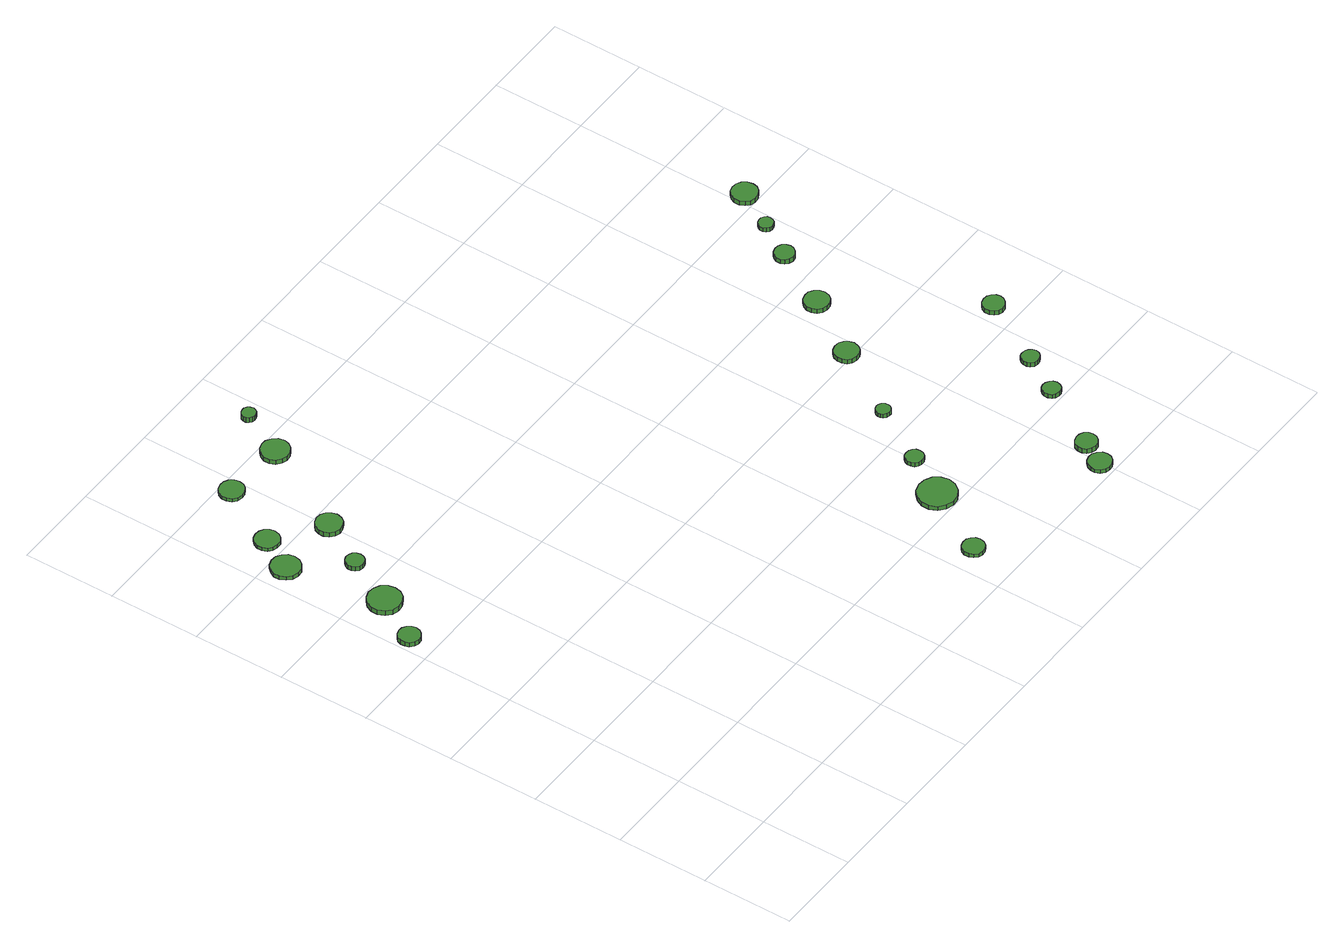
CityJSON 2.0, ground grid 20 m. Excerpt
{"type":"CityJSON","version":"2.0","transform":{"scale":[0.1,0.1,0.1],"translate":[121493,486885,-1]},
"CityObjects":{
"tree1":{"type":"SolitaryVegetationObject","attributes":{"function":"something"},"geometry":[{"type":"MultiSurface","lod":"1","boundaries":[[[0,1,2,3,4,5,6,7,8,9,10,11,12,13,14]],[[15,16,17,18,19,20,21,22,23,24,25,26,27,28,29]],[[0,29,28,1]],[[1,28,27,2]],[[2,27,26,3]],[[3,26,25,4]],[[4,25,24,5]],[[5,24,23,6]],[[6,23,22,7]],[[7,22,21,8]],[[8,21,20,9]],[[9,20,19,10]],[[10,19,18,11]],[[11,18,17,12]],[[12,17,16,13]],[[13,16,15,14]],[[14,15,29,0]]]}]},
"tree2":{"type":"SolitaryVegetationObject","attributes":{"function":"something"},"geometry":[{"type":"MultiSurface","lod":"1","boundaries":[[[30,31,32,33,34,35,36,37,38,39,40,41,42,43,44]],[[45,46,47,48,49,50,51,52,53,54,55,56,57,58,59]],[[30,59,58,31]],[[31,58,57,32]],[[32,57,56,33]],[[33,56,55,34]],[[34,55,54,35]],[[35,54,53,36]],[[36,53,52,37]],[[37,52,51,38]],[[38,51,50,39]],[[39,50,49,40]],[[40,49,48,41]],[[41,48,47,42]],[[42,47,46,43]],[[43,46,45,44]],[[44,45,59,30]]]}]},
"tree3":{"type":"SolitaryVegetationObject","attributes":{"function":"something"},"geometry":[{"type":"MultiSurface","lod":"1","boundaries":[[[60,61,62,63,64,65,66,67,68,69,70,71,72,73,74]],[[75,76,77,78,79,80,81,82,83,84,85,86,87,88,89]],[[60,89,88,61]],[[61,88,87,62]],[[62,87,86,63]],[[63,86,85,64]],[[64,85,84,65]],[[65,84,83,66]],[[66,83,82,67]],[[67,82,81,68]],[[68,81,80,69]],[[69,80,79,70]],[[70,79,78,71]],[[71,78,77,72]],[[72,77,76,73]],[[73,76,75,74]],[[74,75,89,60]]]}]},
"tree4":{"type":"SolitaryVegetationObject","attributes":{"function":"something"},"geometry":[{"type":"MultiSurface","lod":"1","boundaries":[[[90,91,92,93,94,95,96,97,98,99,100,101,102,103,104]],[[105,106,107,108,109,110,111,112,113,114,115,116,117,118,119]],[[90,119,118,91]],[[91,118,117,92]],[[92,117,116,93]],[[93,116,115,94]],[[94,115,114,95]],[[95,114,113,96]],[[96,113,112,97]],[[97,112,111,98]],[[98,111,110,99]],[[99,110,109,100]],[[100,109,108,101]],[[101,108,107,102]],[[102,107,106,103]],[[103,106,105,104]],[[104,105,119,90]]]}]},
"tree5":{"type":"SolitaryVegetationObject","attributes":{"function":"something"},"geometry":[{"type":"MultiSurface","lod":"1","boundaries":[[[120,121,122,123,124,125,126,127,128,129,130,131,132,133,134]],[[135,136,137,138,139,140,141,142,143,144,145,146,147,148,149]],[[120,149,148,121]],[[121,148,147,122]],[[122,147,146,123]],[[123,146,145,124]],[[124,145,144,125]],[[125,144,143,126]],[[126,143,142,127]],[[127,142,141,128]],[[128,141,140,129]],[[129,140,139,130]],[[130,139,138,131]],[[131,138,137,132]],[[132,137,136,133]],[[133,136,135,134]],[[134,135,149,120]]]}]},
"tree6":{"type":"SolitaryVegetationObject","attributes":{"function":"something"},"geometry":[{"type":"MultiSurface","lod":"1","boundaries":[[[150,151,152,153,154,155,156,157,158,159,160,161,162,163,164]],[[165,166,167,168,169,170,171,172,173,174,175,176,177,178,179]],[[150,179,178,151]],[[151,178,177,152]],[[152,177,176,153]],[[153,176,175,154]],[[154,175,174,155]],[[155,174,173,156]],[[156,173,172,157]],[[157,172,171,158]],[[158,171,170,159]],[[159,170,169,160]],[[160,169,168,161]],[[161,168,167,162]],[[162,167,166,163]],[[163,166,165,164]],[[164,165,179,150]]]}]},
"tree7":{"type":"SolitaryVegetationObject","attributes":{"function":"something"},"geometry":[{"type":"MultiSurface","lod":"1","boundaries":[[[180,181,182,183,184,185,186,187,188,189,190,191,192,193,194]],[[195,196,197,198,199,200,201,202,203,204,205,206,207,208,209]],[[180,209,208,181]],[[181,208,207,182]],[[182,207,206,183]],[[183,206,205,184]],[[184,205,204,185]],[[185,204,203,186]],[[186,203,202,187]],[[187,202,201,188]],[[188,201,200,189]],[[189,200,199,190]],[[190,199,198,191]],[[191,198,197,192]],[[192,197,196,193]],[[193,196,195,194]],[[194,195,209,180]]]}]},
"tree8":{"type":"SolitaryVegetationObject","attributes":{"function":"something"},"geometry":[{"type":"MultiSurface","lod":"1","boundaries":[[[210,211,212,213,214,215,216,217,218,219,220,221,222,223,224]],[[225,226,227,228,229,230,231,232,233,234,235,236,237,238,239]],[[210,239,238,211]],[[211,238,237,212]],[[212,237,236,213]],[[213,236,235,214]],[[214,235,234,215]],[[215,234,233,216]],[[216,233,232,217]],[[217,232,231,218]],[[218,231,230,219]],[[219,230,229,220]],[[220,229,228,221]],[[221,228,227,222]],[[222,227,226,223]],[[223,226,225,224]],[[224,225,239,210]]]}]},
"tree9":{"type":"SolitaryVegetationObject","attributes":{"function":"something"},"geometry":[{"type":"MultiSurface","lod":"1","boundaries":[[[240,241,242,243,244,245,246,247,248,249,250,251,252,253,254]],[[255,256,257,258,259,260,261,262,263,264,265,266,267,268,269]],[[240,269,268,241]],[[241,268,267,242]],[[242,267,266,243]],[[243,266,265,244]],[[244,265,264,245]],[[245,264,263,246]],[[246,263,262,247]],[[247,262,261,248]],[[248,261,260,249]],[[249,260,259,250]],[[250,259,258,251]],[[251,258,257,252]],[[252,257,256,253]],[[253,256,255,254]],[[254,255,269,240]]]}]},
"tree10":{"type":"SolitaryVegetationObject","attributes":{"function":"something"},"geometry":[{"type":"MultiSurface","lod":"1","boundaries":[[[270,271,272,273,274,275,276,277,278,279,280,281,282,283,284]],[[285,286,287,288,289,290,291,292,293,294,295,296,297,298,299]],[[270,299,298,271]],[[271,298,297,272]],[[272,297,296,273]],[[273,296,295,274]],[[274,295,294,275]],[[275,294,293,276]],[[276,293,292,277]],[[277,292,291,278]],[[278,291,290,279]],[[279,290,289,280]],[[280,289,288,281]],[[281,288,287,282]],[[282,287,286,283]],[[283,286,285,284]],[[284,285,299,270]]]}]},
"tree11":{"type":"SolitaryVegetationObject","attributes":{"function":"something"},"geometry":[{"type":"MultiSurface","lod":"1","boundaries":[[[300,301,302,303,304,305,306,307,308,309,310,311,312,313,314]],[[315,316,317,318,319,320,321,322,323,324,325,326,327,328,329]],[[300,329,328,301]],[[301,328,327,302]],[[302,327,326,303]],[[303,326,325,304]],[[304,325,324,305]],[[305,324,323,306]],[[306,323,322,307]],[[307,322,321,308]],[[308,321,320,309]],[[309,320,319,310]],[[310,319,318,311]],[[311,318,317,312]],[[312,317,316,313]],[[313,316,315,314]],[[314,315,329,300]]]}]},
"tree12":{"type":"SolitaryVegetationObject","attributes":{"function":"something"},"geometry":[{"type":"MultiSurface","lod":"1","boundaries":[[[330,331,332,333,334,335,336,337,338,339,340,341,342,343,344]],[[345,346,347,348,349,350,351,352,353,354,355,356,357,358,359]],[[330,359,358,331]],[[331,358,357,332]],[[332,357,356,333]],[[333,356,355,334]],[[334,355,354,335]],[[335,354,353,336]],[[336,353,352,337]],[[337,352,351,338]],[[338,351,350,339]],[[339,350,349,340]],[[340,349,348,341]],[[341,348,347,342]],[[342,347,346,343]],[[343,346,345,344]],[[344,345,359,330]]]}]},
"tree13":{"type":"SolitaryVegetationObject","attributes":{"function":"something"},"geometry":[{"type":"MultiSurface","lod":"1","boundaries":[[[360,361,362,363,364,365,366,367,368,369,370,371,372,373,374]],[[375,376,377,378,379,380,381,382,383,384,385,386,387,388,389]],[[360,389,388,361]],[[361,388,387,362]],[[362,387,386,363]],[[363,386,385,364]],[[364,385,384,365]],[[365,384,383,366]],[[366,383,382,367]],[[367,382,381,368]],[[368,381,380,369]],[[369,380,379,370]],[[370,379,378,371]],[[371,378,377,372]],[[372,377,376,373]],[[373,376,375,374]],[[374,375,389,360]]]}]},
"tree14":{"type":"SolitaryVegetationObject","attributes":{"function":"something"},"geometry":[{"type":"MultiSurface","lod":"1","boundaries":[[[390,391,392,393,394,395,396,397,398,399,400,401,402,403,404]],[[405,406,407,408,409,410,411,412,413,414,415,416,417,418,419]],[[390,419,418,391]],[[391,418,417,392]],[[392,417,416,393]],[[393,416,415,394]],[[394,415,414,395]],[[395,414,413,396]],[[396,413,412,397]],[[397,412,411,398]],[[398,411,410,399]],[[399,410,409,400]],[[400,409,408,401]],[[401,408,407,402]],[[402,407,406,403]],[[403,406,405,404]],[[404,405,419,390]]]}]},
"tree15":{"type":"SolitaryVegetationObject","attributes":{"function":"something"},"geometry":[{"type":"MultiSurface","lod":"1","boundaries":[[[420,421,422,423,424,425,426,427,428,429,430,431,432,433,434]],[[435,436,437,438,439,440,441,442,443,444,445,446,447,448,449]],[[420,449,448,421]],[[421,448,447,422]],[[422,447,446,423]],[[423,446,445,424]],[[424,445,444,425]],[[425,444,443,426]],[[426,443,442,427]],[[427,442,441,428]],[[428,441,440,429]],[[429,440,439,430]],[[430,439,438,431]],[[431,438,437,432]],[[432,437,436,433]],[[433,436,435,434]],[[434,435,449,420]]]}]},
"tree16":{"type":"SolitaryVegetationObject","attributes":{"function":"something"},"geometry":[{"type":"MultiSurface","lod":"1","boundaries":[[[450,451,452,453,454,455,456,457,458,459,460,461,462,463,464]],[[465,466,467,468,469,470,471,472,473,474,475,476,477,478,479]],[[450,479,478,451]],[[451,478,477,452]],[[452,477,476,453]],[[453,476,475,454]],[[454,475,474,455]],[[455,474,473,456]],[[456,473,472,457]],[[457,472,471,458]],[[458,471,470,459]],[[459,470,469,460]],[[460,469,468,461]],[[461,468,467,462]],[[462,467,466,463]],[[463,466,465,464]],[[464,465,479,450]]]}]},
"tree17":{"type":"SolitaryVegetationObject","attributes":{"function":"something"},"geometry":[{"type":"MultiSurface","lod":"1","boundaries":[[[480,481,482,483,484,485,486,487,488,489,490,491,492,493,494]],[[495,496,497,498,499,500,501,502,503,504,505,506,507,508,509]],[[480,509,508,481]],[[481,508,507,482]],[[482,507,506,483]],[[483,506,505,484]],[[484,505,504,485]],[[485,504,503,486]],[[486,503,502,487]],[[487,502,501,488]],[[488,501,500,489]],[[489,500,499,490]],[[490,499,498,491]],[[491,498,497,492]],[[492,497,496,493]],[[493,496,495,494]],[[494,495,509,480]]]}]},
"tree18":{"type":"SolitaryVegetationObject","attributes":{"function":"something"},"geometry":[{"type":"MultiSurface","lod":"1","boundaries":[[[510,511,512,513,514,515,516,517,518,519,520,521,522,523,524]],[[525,526,527,528,529,530,531,532,533,534,535,536,537,538,539]],[[510,539,538,511]],[[511,538,537,512]],[[512,537,536,513]],[[513,536,535,514]],[[514,535,534,515]],[[515,534,533,516]],[[516,533,532,517]],[[517,532,531,518]],[[518,531,530,519]],[[519,530,529,520]],[[520,529,528,521]],[[521,528,527,522]],[[522,527,526,523]],[[523,526,525,524]],[[524,525,539,510]]]}]},
"tree19":{"type":"SolitaryVegetationObject","attributes":{"function":"something"},"geometry":[{"type":"MultiSurface","lod":"1","boundaries":[[[540,541,542,543,544,545,546,547,548,549,550,551,552,553,554]],[[555,556,557,558,559,560,561,562,563,564,565,566,567,568,569]],[[540,569,568,541]],[[541,568,567,542]],[[542,567,566,543]],[[543,566,565,544]],[[544,565,564,545]],[[545,564,563,546]],[[546,563,562,547]],[[547,562,561,548]],[[548,561,560,549]],[[549,560,559,550]],[[550,559,558,551]],[[551,558,557,552]],[[552,557,556,553]],[[553,556,555,554]],[[554,555,569,540]]]}]},
"tree20":{"type":"SolitaryVegetationObject","attributes":{"function":"something"},"geometry":[{"type":"MultiSurface","lod":"1","boundaries":[[[570,571,572,573,574,575,576,577,578,579,580,581,582,583,584]],[[585,586,587,588,589,590,591,592,593,594,595,596,597,598,599]],[[570,599,598,571]],[[571,598,597,572]],[[572,597,596,573]],[[573,596,595,574]],[[574,595,594,575]],[[575,594,593,576]],[[576,593,592,577]],[[577,592,591,578]],[[578,591,590,579]],[[579,590,589,580]],[[580,589,588,581]],[[581,588,587,582]],[[582,587,586,583]],[[583,586,585,584]],[[584,585,599,570]]]}]},
"tree21":{"type":"SolitaryVegetationObject","attributes":{"function":"something"},"geometry":[{"type":"MultiSurface","lod":"1","boundaries":[[[600,601,602,603,604,605,606,607,608,609,610,611,612,613,614]],[[615,616,617,618,619,620,621,622,623,624,625,626,627,628,629]],[[600,629,628,601]],[[601,628,627,602]],[[602,627,626,603]],[[603,626,625,604]],[[604,625,624,605]],[[605,624,623,606]],[[606,623,622,607]],[[607,622,621,608]],[[608,621,620,609]],[[609,620,619,610]],[[610,619,618,611]],[[611,618,617,612]],[[612,617,616,613]],[[613,616,615,614]],[[614,615,629,600]]]}]},
"tree22":{"type":"SolitaryVegetationObject","attributes":{"function":"something"},"geometry":[{"type":"MultiSurface","lod":"1","boundaries":[[[630,631,632,633,634,635,636,637,638,639,640,641,642,643,644]],[[645,646,647,648,649,650,651,652,653,654,655,656,657,658,659]],[[630,659,658,631]],[[631,658,657,632]],[[632,657,656,633]],[[633,656,655,634]],[[634,655,654,635]],[[635,654,653,636]],[[636,653,652,637]],[[637,652,651,638]],[[638,651,650,639]],[[639,650,649,640]],[[640,649,648,641]],[[641,648,647,642]],[[642,647,646,643]],[[643,646,645,644]],[[644,645,659,630]]]}]},
"tree23":{"type":"SolitaryVegetationObject","attributes":{"function":"something"},"geometry":[{"type":"MultiSurface","lod":"1","boundaries":[[[660,661,662,663,664,665,666,667,668,669,670,671,672,673,674]],[[675,676,677,678,679,680,681,682,683,684,685,686,687,688,689]],[[660,689,688,661]],[[661,688,687,662]],[[662,687,686,663]],[[663,686,685,664]],[[664,685,684,665]],[[665,684,683,666]],[[666,683,682,667]],[[667,682,681,668]],[[668,681,680,669]],[[669,680,679,670]],[[670,679,678,671]],[[671,678,677,672]],[[672,677,676,673]],[[673,676,675,674]],[[674,675,689,660]]]}]}
},
"vertices":[
[55,858,17],[53,867,17],[47,875,17],[39,880,17],[29,881,17],[20,878,17],[12,871,17],[9,862,17],[9,853,17],[12,844,17],[20,837,17],[29,834,17],[39,835,17],[47,840,17],[53,848,17],[53,848,6],[47,840,6],[39,835,6],[29,834,6],[20,837,6],[12,844,6],[9,853,6],[9,862,6],[12,871,6],[20,878,6],[29,881,6],[39,880,6],[47,875,6],[53,867,6],[55,858,6],
[123,954,18],[120,969,18],[111,981,18],[98,988,18],[83,990,18],[69,985,18],[58,975,18],[52,962,18],[52,947,18],[58,933,18],[69,923,18],[83,918,18],[98,920,18],[111,927,18],[120,939,18],[120,939,6],[111,927,6],[98,920,6],[83,918,6],[69,923,6],[58,933,6],[52,947,6],[52,962,6],[58,975,6],[69,985,6],[83,990,6],[98,988,6],[111,981,6],[120,969,6],[123,954,6],
[87,1166,15],[84,1179,15],[76,1189,15],[65,1196,15],[52,1197,15],[39,1193,15],[30,1184,15],[24,1172,15],[24,1159,15],[30,1147,15],[39,1138,15],[52,1134,15],[65,1135,15],[76,1142,15],[84,1153,15],[84,1153,6],[76,1142,6],[65,1135,6],[52,1134,6],[39,1138,6],[30,1147,6],[24,1159,6],[24,1172,6],[30,1184,6],[39,1193,6],[52,1197,6],[65,1196,6],[76,1189,6],[84,1179,6],[87,1166,6],
[163,1063,17],[161,1071,17],[156,1078,17],[149,1082,17],[141,1083,17],[133,1080,17],[127,1074,17],[124,1067,17],[124,1059,17],[127,1051,17],[133,1045,17],[141,1043,17],[149,1044,17],[156,1048,17],[161,1055,17],[161,1055,6],[156,1048,6],[149,1044,6],[141,1043,6],[133,1045,6],[127,1051,6],[124,1059,6],[124,1067,6],[127,1074,6],[133,1080,6],[141,1083,6],[149,1082,6],[156,1078,6],[161,1071,6],[163,1063,6],
[124,1239,14],[122,1250,14],[115,1259,14],[106,1264,14],[94,1265,14],[84,1262,14],[76,1254,14],[71,1244,14],[71,1233,14],[76,1223,14],[84,1216,14],[94,1212,14],[106,1213,14],[115,1219,14],[122,1228,14],[122,1228,6],[115,1219,6],[106,1213,6],[94,1212,6],[84,1216,6],[76,1223,6],[71,1233,6],[71,1244,6],[76,1254,6],[84,1262,6],[94,1265,6],[106,1264,6],[115,1259,6],[122,1250,6],[124,1239,6],
[229,1164,17],[226,1175,17],[219,1185,17],[209,1191,17],[197,1192,17],[186,1188,17],[177,1180,17],[172,1169,17],[172,1158,17],[177,1147,17],[186,1139,17],[197,1135,17],[209,1137,17],[219,1142,17],[226,1152,17],[226,1152,6],[219,1142,6],[209,1137,6],[197,1135,6],[186,1139,6],[177,1147,6],[172,1158,6],[172,1169,6],[177,1180,6],[186,1188,6],[197,1192,6],[209,1191,6],[219,1185,6],[226,1175,6],[229,1164,6],
[199,1374,14],[197,1385,14],[190,1394,14],[181,1399,14],[170,1400,14],[159,1397,14],[151,1390,14],[146,1380,14],[146,1369,14],[151,1358,14],[159,1351,14],[170,1348,14],[181,1349,14],[190,1354,14],[197,1363,14],[197,1363,6],[190,1354,6],[181,1349,6],[170,1348,6],[159,1351,6],[151,1358,6],[146,1369,6],[146,1380,6],[151,1390,6],[159,1397,6],[170,1400,6],[181,1399,6],[190,1394,6],[197,1385,6],[199,1374,6],
[341,1366,17],[338,1379,17],[330,1389,17],[319,1396,17],[307,1397,17],[295,1393,17],[285,1384,17],[280,1373,17],[280,1360,17],[285,1348,17],[295,1340,17],[307,1336,17],[319,1337,17],[330,1344,17],[338,1354,17],[338,1354,6],[330,1344,6],[319,1337,6],[307,1336,6],[295,1340,6],[285,1348,6],[280,1360,6],[280,1373,6],[285,1384,6],[295,1393,6],[307,1397,6],[319,1396,6],[330,1389,6],[338,1379,6],[341,1366,6],
[378,1465,21],[376,1471,21],[373,1476,21],[367,1480,21],[361,1480,21],[355,1478,21],[350,1474,21],[347,1468,21],[347,1462,21],[350,1456,21],[355,1452,21],[361,1450,21],[367,1451,21],[373,1454,21],[376,1459,21],[376,1459,8],[373,1454,8],[367,1451,8],[361,1450,8],[355,1452,8],[350,1456,8],[347,1462,8],[347,1468,8],[350,1474,8],[355,1478,8],[361,1480,8],[367,1480,8],[373,1476,8],[376,1471,8],[378,1465,8],
[883,99,16],[881,108,16],[875,116,16],[867,121,16],[857,122,16],[847,119,16],[840,113,16],[836,104,16],[836,94,16],[840,85,16],[847,78,16],[857,75,16],[867,76,16],[875,81,16],[881,89,16],[881,89,7],[875,81,7],[867,76,7],[857,75,7],[847,78,7],[840,85,7],[836,94,7],[836,104,7],[840,113,7],[847,119,7],[857,122,7],[867,121,7],[875,116,7],[881,108,7],[883,99,7],
[986,243,16],[982,260,16],[972,274,16],[957,282,16],[940,284,16],[923,279,16],[910,267,16],[903,251,16],[903,234,16],[910,218,16],[923,207,16],[940,201,16],[957,203,16],[972,212,16],[982,226,16],[982,226,6],[972,212,6],[957,203,6],[940,201,6],[923,207,6],[910,218,6],[903,234,6],[903,251,6],[910,267,6],[923,279,6],[940,284,6],[957,282,6],[972,274,6],[982,260,6],[986,243,6],
[1020,336,16],[1019,344,16],[1014,350,16],[1007,354,16],[999,355,16],[991,353,16],[985,347,16],[982,340,16],[982,332,16],[985,324,16],[991,319,16],[999,317,16],[1007,317,16],[1014,321,16],[1019,328,16],[1019,328,6],[1014,321,6],[1007,317,6],[999,317,6],[991,319,6],[985,324,6],[982,332,6],[982,340,6],[985,347,6],[991,353,6],[999,355,6],[1007,354,6],[1014,350,6],[1019,344,6],[1020,336,6],
[1220,32,16],[1218,42,16],[1211,51,16],[1202,56,16],[1192,57,16],[1182,54,16],[1174,47,16],[1170,37,16],[1170,27,16],[1174,17,16],[1182,10,16],[1192,7,16],[1202,8,16],[1211,13,16],[1218,22,16],[1218,22,7],[1211,13,7],[1202,8,7],[1192,7,7],[1182,10,7],[1174,17,7],[1170,27,7],[1170,37,7],[1174,47,7],[1182,54,7],[1192,57,7],[1202,56,7],[1211,51,7],[1218,42,7],[1220,32,7],
[1091,461,16],[1090,467,16],[1086,473,16],[1080,476,16],[1074,477,16],[1068,475,16],[1063,470,16],[1060,464,16],[1060,458,16],[1063,452,16],[1068,448,16],[1074,446,16],[1080,446,16],[1086,449,16],[1090,455,16],[1090,455,6],[1086,449,6],[1080,446,6],[1074,446,6],[1068,448,6],[1063,452,6],[1060,458,6],[1060,464,6],[1063,470,6],[1068,475,6],[1074,477,6],[1080,476,6],[1086,473,6],[1090,467,6],[1091,461,6],
[1249,85,17],[1247,95,17],[1241,103,17],[1233,107,17],[1223,108,17],[1214,105,17],[1206,99,17],[1202,90,17],[1202,80,17],[1206,71,17],[1214,65,17],[1223,62,17],[1233,63,17],[1241,68,17],[1247,76,17],[1247,76,6],[1241,68,6],[1233,63,6],[1223,62,6],[1214,65,6],[1206,71,6],[1202,80,6],[1202,90,6],[1206,99,6],[1214,105,6],[1223,108,6],[1233,107,6],[1241,103,6],[1247,95,6],[1249,85,6],
[1195,612,17],[1192,622,17],[1186,631,17],[1177,637,17],[1166,638,17],[1155,635,17],[1147,627,17],[1143,617,17],[1143,606,17],[1147,596,17],[1155,589,17],[1166,586,17],[1177,587,17],[1186,592,17],[1192,601,17],[1192,601,6],[1186,592,6],[1177,587,6],[1166,586,6],[1155,589,6],[1147,596,6],[1143,606,6],[1143,617,6],[1147,627,6],[1155,635,6],[1166,638,6],[1177,637,6],[1186,631,6],[1192,622,6],[1195,612,6],
[1329,226,16],[1327,234,16],[1322,240,16],[1315,244,16],[1308,245,16],[1300,243,16],[1294,237,16],[1291,230,16],[1291,222,16],[1294,214,16],[1300,209,16],[1308,207,16],[1315,207,16],[1322,211,16],[1327,218,16],[1327,218,6],[1322,211,6],[1315,207,6],[1308,207,6],[1300,209,6],[1294,214,6],[1291,222,6],[1291,230,6],[1294,237,6],[1300,243,6],[1308,245,6],[1315,244,6],[1322,240,6],[1327,234,6],[1329,226,6],
[1379,310,16],[1377,318,16],[1372,324,16],[1365,328,16],[1357,329,16],[1349,327,16],[1343,321,16],[1340,314,16],[1340,306,16],[1343,299,16],[1349,293,16],[1357,291,16],[1365,292,16],[1372,296,16],[1377,302,16],[1377,302,6],[1372,296,6],[1365,292,6],[1357,291,6],[1349,293,6],[1343,299,6],[1340,306,6],[1340,314,6],[1343,321,6],[1349,327,6],[1357,329,6],[1365,328,6],[1372,324,6],[1377,318,6],[1379,310,6],
[1279,740,17],[1277,751,17],[1270,760,17],[1261,766,17],[1250,767,17],[1239,764,17],[1231,756,17],[1226,746,17],[1226,735,17],[1231,724,17],[1239,717,17],[1250,714,17],[1261,715,17],[1270,720,17],[1277,729,17],[1277,729,6],[1270,720,6],[1261,715,6],[1250,714,6],[1239,717,6],[1231,724,6],[1226,735,6],[1226,746,6],[1231,756,6],[1239,764,6],[1250,767,6],[1261,766,6],[1270,760,6],[1277,751,6],[1279,740,6],
[1464,453,17],[1462,462,17],[1456,470,17],[1448,475,17],[1438,476,17],[1429,473,17],[1422,467,17],[1418,458,17],[1418,448,17],[1422,439,17],[1429,433,17],[1438,430,17],[1448,431,17],[1456,436,17],[1462,444,17],[1462,444,6],[1456,436,6],[1448,431,6],[1438,430,6],[1429,433,6],[1422,439,6],[1418,448,6],[1418,458,6],[1422,467,6],[1429,473,6],[1438,476,6],[1448,475,6],[1456,470,6],[1462,462,6],[1464,453,6],
[1348,868,17],[1346,876,17],[1341,884,17],[1333,888,17],[1324,889,17],[1315,886,17],[1309,880,17],[1305,872,17],[1305,863,17],[1309,855,17],[1315,849,17],[1324,846,17],[1333,847,17],[1341,852,17],[1346,859,17],[1346,859,6],[1341,852,6],[1333,847,6],[1324,846,6],[1315,849,6],[1309,855,6],[1305,863,6],[1305,872,6],[1309,880,6],[1315,886,6],[1324,889,6],[1333,888,6],[1341,884,6],[1346,876,6],[1348,868,6],
[1391,945,16],[1390,952,16],[1386,957,16],[1380,961,16],[1373,961,16],[1367,959,16],[1362,955,16],[1359,949,16],[1359,942,16],[1362,936,16],[1367,931,16],[1373,929,16],[1380,930,16],[1386,933,16],[1390,939,16],[1390,939,6],[1386,933,6],[1380,930,6],[1373,929,6],[1367,931,6],[1362,936,6],[1359,942,6],[1359,949,6],[1362,955,6],[1367,959,6],[1373,961,6],[1380,961,6],[1386,957,6],[1390,952,6],[1391,945,6],
[1449,1027,17],[1447,1039,17],[1440,1048,17],[1430,1054,17],[1418,1055,17],[1407,1052,17],[1399,1044,17],[1394,1033,17],[1394,1022,17],[1399,1011,17],[1407,1003,17],[1418,1000,17],[1430,1001,17],[1440,1007,17],[1447,1016,17],[1447,1016,6],[1440,1007,6],[1430,1001,6],[1418,1000,6],[1407,1003,6],[1399,1011,6],[1394,1022,6],[1394,1033,6],[1399,1044,6],[1407,1052,6],[1418,1055,6],[1430,1054,6],[1440,1048,6],[1447,1039,6],[1449,1027,6]
]}
